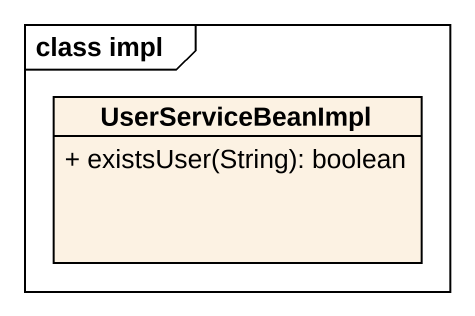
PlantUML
@startuml
mainframe class impl
hide circle
hide empty members
skinparam classAttributeIconSize 0
class UserServiceBeanImpl {
  + existsUser(String): boolean
}
@enduml
